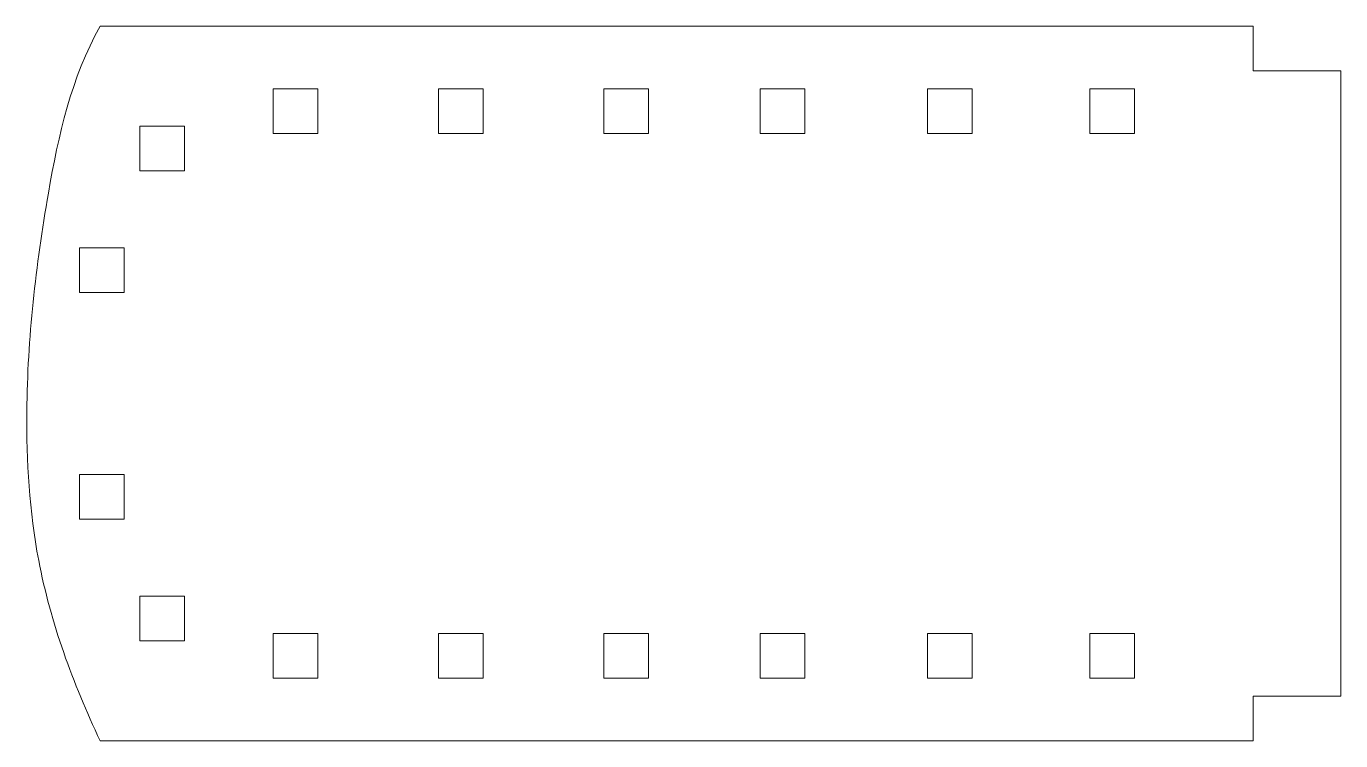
# Model space of a CAD drawing. Header units: inches. Extents: x 1.67 to 5.35, y -2 to 0.
import ezdxf

# ---------------------------------------------------------------- set-up
doc = ezdxf.new("R2010")
doc.units = ezdxf.units.IN
doc.header["$MEASUREMENT"] = 0

msp = doc.modelspace()

# ---------------------------------------------------------------- linework, layer by layer
at = {"color": 7, "linetype": 'Continuous', "lineweight": 15}
for p, q in [((1.8795, 0), (5.1054, 0)), ((5.1054, 0), (5.1054, -0.125)), ((5.1054, -0.125), (5.3503, -0.125)), ((5.3503, -0.125), (5.3503, -1.875)), ((2.3635, -0.2999), (2.3635, -0.1749)), ((2.3635, -0.1749), (2.4885, -0.1749)), ((2.4885, -0.2999), (2.4885, -0.1749)), ((2.8261, -0.2999), (2.8261, -0.1749)), ((2.8261, -0.1749), (2.9511, -0.1749)), ((2.9511, -0.2999), (2.9511, -0.1749)), ((3.2886, -0.2999), (3.2886, -0.1749)), ((3.2886, -0.1749), (3.4136, -0.1749)), ((3.4136, -0.2999), (3.4136, -0.1749)), ((3.7259, -0.2999), (3.7259, -0.1749)), ((3.7259, -0.1749), (3.8509, -0.1749)), ((3.8509, -0.2999), (3.8509, -0.1749)), ((4.1938, -0.2999), (4.1938, -0.1749)), ((4.1938, -0.1749), (4.3188, -0.1749)), ((4.3188, -0.2999), (4.3188, -0.1749)), ((4.648, -0.2999), (4.648, -0.1749)), ((4.648, -0.1749), (4.773, -0.1749)), ((4.773, -0.2999), (4.773, -0.1749)), ((1.9904, -0.405), (1.9904, -0.28)), ((1.9904, -0.28), (2.1154, -0.28)), ((2.1154, -0.405), (2.1154, -0.28)), ((2.3635, -0.2999), (2.4885, -0.2999)), ((2.8261, -0.2999), (2.9511, -0.2999)), ((3.2886, -0.2999), (3.4136, -0.2999)), ((3.7259, -0.2999), (3.8509, -0.2999)), ((4.1938, -0.2999), (4.3188, -0.2999)), ((4.648, -0.2999), (4.773, -0.2999)), ((1.9904, -0.405), (2.1154, -0.405)), ((1.8222, -0.7456), (1.8222, -0.6206)), ((1.8222, -0.6206), (1.9472, -0.6206)), ((1.9472, -0.7456), (1.9472, -0.6206)), ((1.8222, -0.7456), (1.9472, -0.7456)), ((1.8222, -1.2544), (1.8222, -1.3794)), ((1.8222, -1.2544), (1.9472, -1.2544)), ((1.9472, -1.2544), (1.9472, -1.3794)), ((1.8222, -1.3794), (1.9472, -1.3794)), ((1.9904, -1.595), (1.9904, -1.72)), ((1.9904, -1.595), (2.1154, -1.595)), ((2.1154, -1.595), (2.1154, -1.72)), ((1.9904, -1.72), (2.1154, -1.72)), ((2.3635, -1.7001), (2.3635, -1.8251)), ((2.3635, -1.7001), (2.4885, -1.7001)), ((2.4885, -1.7001), (2.4885, -1.8251)), ((2.8261, -1.7001), (2.8261, -1.8251)), ((2.8261, -1.7001), (2.9511, -1.7001)), ((2.9511, -1.7001), (2.9511, -1.8251)), ((3.2886, -1.7001), (3.2886, -1.8251)), ((3.2886, -1.7001), (3.4136, -1.7001)), ((3.4136, -1.7001), (3.4136, -1.8251)), ((3.7259, -1.7001), (3.7259, -1.8251)), ((3.7259, -1.7001), (3.8509, -1.7001)), ((3.8509, -1.7001), (3.8509, -1.8251)), ((4.1938, -1.7001), (4.1938, -1.8251)), ((4.1938, -1.7001), (4.3188, -1.7001)), ((4.3188, -1.7001), (4.3188, -1.8251)), ((4.648, -1.7001), (4.648, -1.8251)), ((4.648, -1.7001), (4.773, -1.7001)), ((4.773, -1.7001), (4.773, -1.8251)), ((2.3635, -1.8251), (2.4885, -1.8251)), ((2.8261, -1.8251), (2.9511, -1.8251)), ((3.2886, -1.8251), (3.4136, -1.8251)), ((3.7259, -1.8251), (3.8509, -1.8251)), ((4.1938, -1.8251), (4.3188, -1.8251)), ((4.648, -1.8251), (4.773, -1.8251)), ((5.1054, -1.875), (5.1054, -2)), ((5.3503, -1.875), (5.1054, -1.875)), ((1.8795, -2), (5.1054, -2))]:
    msp.add_line(p, q, dxfattribs=at)
msp.add_open_spline([(1.8795, -2), (1.8033, -1.8396), (1.6922, -1.5373), (1.6605, -1.0118), (1.7183, -0.5074), (1.7985, -0.1436), (1.8795, 0)], degree=3, knots=[0, 0, 0, 0, 0.259675, 0.463075, 0.761316, 1, 1, 1, 1], dxfattribs=at)

doc.saveas('drawing.dxf')
